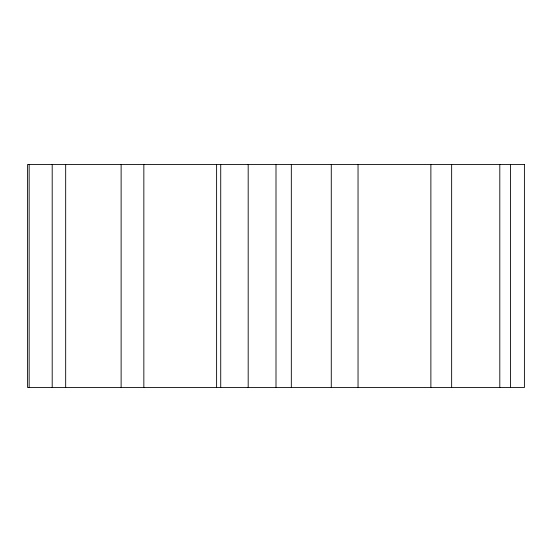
<?xml version="1.0" encoding="UTF-8"?>
<svg xmlns="http://www.w3.org/2000/svg" width="552" height="552" viewBox="0 0 552 552"><rect width="100%" height="100%" fill="white"/><g stroke="black" fill="none" stroke-linecap="round" stroke-linejoin="round"><path stroke-width="0.83" d="M510.462 164.475L510.462 387.525M499.801 164.475L499.801 387.525M451.646 164.475L451.646 387.525M430.877 164.475L430.877 387.525M358.041 164.475L358.041 387.525M331.276 164.475L331.276 387.525M291.325 164.475L291.325 387.525M276 164.475L276 387.525M248.186 164.475L248.186 387.525M220.724 164.475L220.724 387.525M216.612 164.475L216.612 387.525M143.844 164.475L143.844 387.525M121.123 164.475L121.123 387.525M65.674 164.475L65.674 387.525M52.199 164.475L52.199 387.525M29.159 164.475L29.159 387.525M524.4 164.475L27.6 164.475L27.6 387.525L524.4 387.525L524.4 164.475"/></g></svg>
